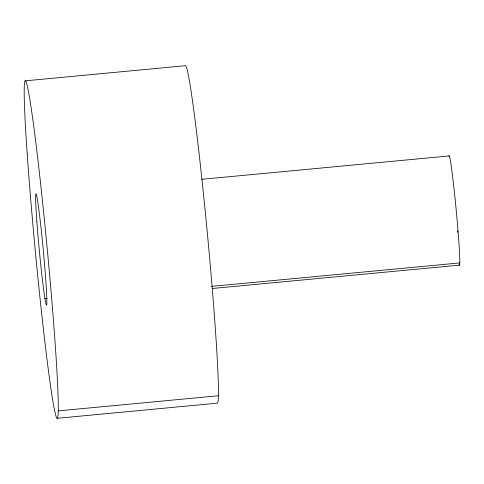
<?xml version="1.0" encoding="UTF-8"?>
<svg xmlns="http://www.w3.org/2000/svg" width="484" height="484" viewBox="0 0 484 484"><rect width="100%" height="100%" fill="white"/><g stroke="black" fill="none" stroke-linecap="round" stroke-linejoin="round"><path stroke-width="0.73" d="M25.198 80.84L185.36 65.709A169.509 6.038 84.6 0 1 207.158 231.189A169.509 6.038 84.6 0 1 217.431 403.16L57.269 418.291M201.665 179.316L449.273 155.927M44.927 298.628L47.081 298.422M211.435 286.383L459.788 262.921M212.416 288.488L459.268 265.165M58.237 410.886L218.399 395.755M457.64 230.82L457.797 232.32M448.91 156.114A55.037 1.96 84.6 0 1 456.406 212.301A55.037 1.96 84.6 0 1 459.007 264.458M27.213 153.918A169.509 6.038 84.6 0 0 56.628 417.795A169.509 6.038 84.6 0 0 39.863 176.981A169.509 6.038 84.6 0 0 27.213 153.918M36.851 221.315A55.775 1.984 84.6 0 0 46.452 305.089A55.775 1.984 84.6 0 0 40.402 222.295A55.775 1.984 84.6 0 0 36.851 221.315"/></g></svg>
